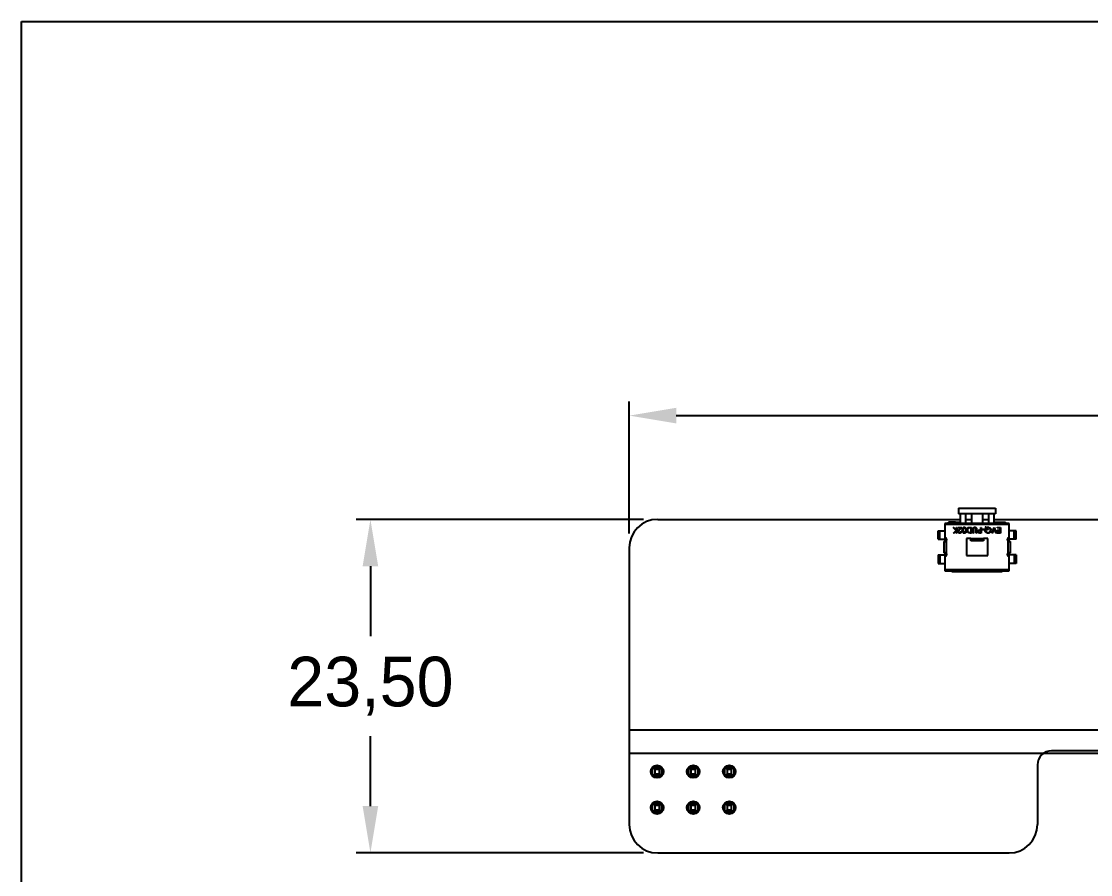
# Model space of a CAD drawing. Header units: millimetres. Extents: x -2 to 238, y 68 to 221.
# Drawn here: x -1.8 to 73.5, y 143.1 to 203.2 of the extents above; entities that cross this region are included whole.
import ezdxf

# ---------------------------------------------------------------- set-up
doc = ezdxf.new("R2010")
doc.units = ezdxf.units.MM
doc.header["$PDSIZE"] = -1
doc.linetypes.add('SLD-Solid', pattern=[0])
doc.styles.get("Standard").update_dxf_attribs({"font": 'GOTHIC.TTF'})
doc.dimstyles.new('ISO-25', dxfattribs={"dimtxt": 2.5, "dimasz": 2.5, "dimexe": 1.25, "dimexo": 0.625, "dimtad": 1, "dimtxsty": 'STANDARD', "dimcen": 2.5, "dimadec": 0, "dimazin": 0, "dimtfac": 1, "dimtmove": 0, "dimatfit": 3, "dimfxl": 1, "dimarcsym": 0})

# ---------------------------------------------------------------- blocks, each defined once
blk = doc.blocks.new('*D3')
at = {"color": 0, "lineweight": -2, "transparency": 16777216}
for p, q in [((40.992, 167.112), (40.992, 176.424)), ((129.992, 167.112), (129.992, 176.424)), ((44.294, 175.424), (126.69, 175.424))]:
    blk.add_line(p, q, dxfattribs=at)
at = {"color": 0, "transparency": 16777216}
for points in [[(44.294, 175.974), (44.294, 174.874), (40.992, 175.424)], [(126.69, 175.974), (126.69, 174.874), (129.992, 175.424)]]:
    blk.add_solid(points, dxfattribs=at)
at = {"layer": 'Defpoints', "color": 0, "transparency": 16777216}
for p in [(129.992, 175.424), (40.992, 166.112), (129.992, 166.112)]:
    blk.add_point(p, dxfattribs=at)
at = {"color": 0, "transparency": 16777216, "insert": (85.492, 178.947), "char_height": 3.5, "attachment_point": 5}
blk.add_mtext('89,00', dxfattribs=at)
blk = doc.blocks.new('*D4')
at = {"color": 0, "lineweight": -2, "transparency": 16777216}
for p, q in [((41.992, 168.112), (21.753, 168.112)), ((22.753, 164.81), (22.753, 159.885)), ((22.753, 147.914), (22.753, 152.839)), ((41.992, 144.612), (21.753, 144.612))]:
    blk.add_line(p, q, dxfattribs=at)
at = {"color": 0, "transparency": 16777216}
for points in [[(22.203, 164.81), (23.303, 164.81), (22.753, 168.112)], [(22.203, 147.914), (23.303, 147.914), (22.753, 144.612)]]:
    blk.add_solid(points, dxfattribs=at)
at = {"layer": 'Defpoints', "color": 0, "transparency": 16777216}
for p in [(42.992, 168.112), (22.753, 144.612), (42.992, 144.612)]:
    blk.add_point(p, dxfattribs=at)
at = {"color": 0, "transparency": 16777216, "insert": (22.753, 156.362), "char_height": 3.5, "attachment_point": 5}
blk.add_mtext('23,50', dxfattribs=at)

msp = doc.modelspace()

# ---------------------------------------------------------------- linework, layer by layer
at = {"color": 7, "linetype": 'SLD-Solid', "lineweight": 25}
for p, q in [((64.192, 168.912), (66.792, 168.912)), ((64.192, 168.912), (64.192, 168.512)), ((66.792, 168.912), (66.792, 168.512)), ((42.992, 168.112), (64.292, 168.112)), ((66.792, 168.512), (64.192, 168.512)), ((64.292, 168.512), (64.292, 167.832)), ((64.692, 167.832), (64.692, 168.512)), ((64.692, 168.112), (65.092, 168.112)), ((65.092, 168.512), (65.092, 167.832)), ((65.892, 167.832), (65.892, 168.512)), ((65.892, 168.112), (66.292, 168.112)), ((66.292, 168.512), (66.292, 167.832)), ((66.692, 167.832), (66.692, 168.512)), ((66.692, 168.112), (84.292, 168.112)), ((62.74, 166.712), (62.74, 167.312)), ((62.74, 167.312), (62.87, 167.312)), ((62.87, 166.712), (62.87, 167.312)), ((62.87, 167.312), (63.222, 167.312)), ((63.222, 167.832), (63.222, 167.752)), ((63.982, 167.832), (63.222, 167.832)), ((63.222, 167.752), (63.222, 166.802)), ((63.982, 167.752), (63.222, 167.752)), ((63.482, 167.832), (63.482, 167.912)), ((63.982, 167.912), (63.482, 167.912)), ((63.805, 167.552), (63.853, 167.552)), ((64.017, 167.332), (63.805, 167.552)), ((63.821, 167.152), (64.017, 167.332)), ((63.853, 167.552), (64.039, 167.359)), ((64.039, 167.304), (63.872, 167.152)), ((63.982, 167.752), (63.982, 167.912)), ((63.982, 167.912), (64.282, 167.912)), ((64.282, 167.752), (63.982, 167.752)), ((64.039, 167.359), (64.039, 167.552)), ((64.039, 167.552), (64.074, 167.552)), ((64.039, 167.152), (64.039, 167.304)), ((64.074, 167.552), (64.074, 167.152)), ((64.146, 167.552), (64.418, 167.552)), ((64.146, 167.511), (64.146, 167.552)), ((64.332, 167.511), (64.146, 167.511)), ((64.232, 167.404), (64.332, 167.511)), ((64.418, 167.552), (64.263, 167.386)), ((64.282, 167.912), (64.282, 167.752)), ((66.702, 167.832), (64.282, 167.832)), ((66.702, 167.752), (64.282, 167.752)), ((64.367, 167.275), (64.403, 167.275)), ((64.976, 167.552), (65.1, 167.552)), ((65.064, 167.511), (65.018, 167.511)), ((65.064, 167.193), (65.064, 167.511)), ((65.1, 167.552), (65.1, 167.152)), ((65.203, 167.152), (65.203, 167.394)), ((65.239, 167.392), (65.239, 167.152)), ((65.423, 167.152), (65.423, 167.392)), ((65.459, 167.394), (65.459, 167.152)), ((65.751, 167.326), (65.681, 167.327)), ((65.723, 167.367), (65.751, 167.367)), ((65.751, 167.367), (65.751, 167.552)), ((65.751, 167.552), (65.787, 167.552)), ((65.751, 167.193), (65.751, 167.326)), ((65.787, 167.552), (65.787, 167.152)), ((65.854, 167.378), (65.854, 167.419)), ((65.854, 167.419), (66.008, 167.419)), ((66.008, 167.378), (65.854, 167.378)), ((66.008, 167.419), (66.008, 167.378)), ((66.059, 167.583), (66.104, 167.583)), ((66.121, 167.507), (66.059, 167.583)), ((66.104, 167.583), (66.148, 167.528)), ((66.218, 167.388), (66.145, 167.478)), ((66.173, 167.498), (66.263, 167.388)), ((66.263, 167.388), (66.218, 167.388)), ((66.526, 167.152), (66.695, 167.552)), ((66.698, 167.467), (66.564, 167.152)), ((66.695, 167.552), (66.7, 167.552)), ((66.831, 167.152), (66.698, 167.467)), ((66.7, 167.552), (66.869, 167.152)), ((66.702, 167.912), (67.002, 167.912)), ((66.702, 167.752), (66.702, 167.912)), ((67.002, 167.752), (66.702, 167.752)), ((66.91, 167.511), (66.91, 167.552)), ((66.91, 167.552), (67.136, 167.552)), ((67.1, 167.511), (66.91, 167.511)), ((66.91, 167.357), (67.1, 167.357)), ((66.91, 167.316), (66.91, 167.357)), ((67.1, 167.316), (66.91, 167.316)), ((67.002, 167.912), (67.002, 167.752)), ((67.002, 167.912), (67.502, 167.912)), ((67.762, 167.832), (67.002, 167.832)), ((67.762, 167.752), (67.002, 167.752)), ((67.1, 167.357), (67.1, 167.511)), ((67.1, 167.193), (67.1, 167.316)), ((67.136, 167.552), (67.136, 167.152)), ((67.502, 167.832), (67.502, 167.912)), ((67.762, 167.752), (67.762, 167.832)), ((67.762, 166.802), (67.762, 167.752)), ((68.115, 167.312), (67.762, 167.312)), ((68.115, 166.712), (68.115, 167.312)), ((68.245, 167.312), (68.115, 167.312)), ((68.245, 166.712), (68.245, 167.312)), ((62.74, 166.712), (62.87, 166.712)), ((62.87, 166.712), (63.222, 166.712)), ((63.142, 166.562), (63.142, 165.762)), ((63.142, 166.562), (63.262, 166.562)), ((63.222, 166.802), (63.222, 166.562)), ((63.262, 166.802), (63.222, 166.802)), ((63.302, 166.573), (63.302, 165.751)), ((63.342, 166.722), (63.342, 166.642)), ((63.872, 167.152), (63.821, 167.152)), ((64.074, 167.152), (64.039, 167.152)), ((65.042, 166.762), (64.742, 166.762)), ((64.742, 166.762), (64.742, 165.562)), ((65.1, 167.152), (65.019, 167.152)), ((65.036, 167.193), (65.064, 167.193)), ((65.042, 166.762), (65.942, 166.762)), ((65.042, 166.602), (65.042, 166.762)), ((65.942, 166.602), (65.042, 166.602)), ((65.239, 167.152), (65.203, 167.152)), ((65.459, 167.152), (65.423, 167.152)), ((65.678, 167.193), (65.751, 167.193)), ((65.787, 167.152), (65.709, 167.152)), ((66.242, 166.762), (65.942, 166.762)), ((65.942, 166.762), (65.942, 166.602)), ((66.242, 165.562), (66.242, 166.762)), ((66.564, 167.152), (66.526, 167.152)), ((66.869, 167.152), (66.831, 167.152)), ((66.91, 167.193), (67.1, 167.193)), ((66.91, 167.152), (66.91, 167.193)), ((67.136, 167.152), (66.91, 167.152)), ((67.642, 166.642), (67.642, 166.722)), ((67.682, 165.751), (67.682, 166.573)), ((67.762, 166.802), (67.722, 166.802)), ((67.722, 166.562), (67.842, 166.562)), ((67.762, 166.562), (67.762, 166.802)), ((68.115, 166.712), (67.762, 166.712)), ((67.842, 165.762), (67.842, 166.562)), ((68.245, 166.712), (68.115, 166.712)), ((40.992, 166.112), (40.992, 146.612)), ((63.262, 165.762), (63.142, 165.762)), ((63.222, 165.762), (63.222, 165.522)), ((67.842, 165.762), (67.722, 165.762)), ((67.762, 165.522), (67.762, 165.762)), ((62.74, 165.612), (62.74, 165.012)), ((62.74, 165.612), (62.87, 165.612)), ((62.74, 165.012), (62.87, 165.012)), ((62.87, 165.612), (62.87, 165.012)), ((62.87, 165.612), (63.222, 165.612)), ((62.87, 165.012), (63.222, 165.012)), ((63.222, 165.522), (63.222, 164.572)), ((63.222, 165.522), (63.262, 165.522)), ((63.342, 165.682), (63.342, 165.602)), ((64.742, 165.562), (66.242, 165.562)), ((67.642, 165.602), (67.642, 165.682)), ((67.722, 165.522), (67.762, 165.522)), ((68.115, 165.612), (67.762, 165.612)), ((67.762, 164.572), (67.762, 165.522)), ((68.115, 165.012), (67.762, 165.012)), ((68.115, 165.612), (68.115, 165.012)), ((68.245, 165.612), (68.115, 165.612)), ((68.245, 165.012), (68.115, 165.012)), ((68.245, 165.612), (68.245, 165.012)), ((63.222, 164.572), (63.222, 164.492)), ((63.222, 164.572), (63.722, 164.572)), ((63.222, 164.492), (63.722, 164.492)), ((63.722, 164.572), (67.262, 164.572)), ((63.722, 164.412), (63.722, 164.572)), ((67.262, 164.412), (63.722, 164.412)), ((67.262, 164.572), (67.762, 164.572)), ((67.262, 164.572), (67.262, 164.412)), ((67.262, 164.492), (67.762, 164.492)), ((67.762, 164.492), (67.762, 164.572)), ((100.242, 151.812), (70.742, 151.812)), ((42.635, 150.025), (42.635, 150.66)), ((42.794, 150.501), (42.635, 150.66)), ((42.635, 150.66), (43.27, 150.66)), ((43.27, 150.66), (43.111, 150.501)), ((43.27, 150.66), (43.27, 150.025)), ((45.175, 150.025), (45.175, 150.66)), ((45.334, 150.501), (45.175, 150.66)), ((45.175, 150.66), (45.81, 150.66)), ((45.81, 150.66), (45.651, 150.501)), ((45.81, 150.66), (45.81, 150.025)), ((47.715, 150.025), (47.715, 150.66)), ((47.874, 150.501), (47.715, 150.66)), ((47.715, 150.66), (48.35, 150.66)), ((48.35, 150.66), (48.191, 150.501)), ((48.35, 150.66), (48.35, 150.025)), ((69.742, 150.812), (69.742, 146.612)), ((42.635, 150.025), (42.794, 150.183)), ((43.27, 150.025), (42.635, 150.025)), ((42.794, 150.501), (42.794, 150.183)), ((43.111, 150.501), (42.794, 150.501)), ((42.794, 150.183), (43.111, 150.183)), ((43.111, 150.183), (43.111, 150.501)), ((43.111, 150.183), (43.27, 150.025)), ((45.175, 150.025), (45.334, 150.183)), ((45.81, 150.025), (45.175, 150.025)), ((45.334, 150.501), (45.334, 150.183)), ((45.651, 150.501), (45.334, 150.501)), ((45.334, 150.183), (45.651, 150.183)), ((45.651, 150.183), (45.651, 150.501)), ((45.651, 150.183), (45.81, 150.025)), ((47.715, 150.025), (47.874, 150.183)), ((48.35, 150.025), (47.715, 150.025)), ((47.874, 150.501), (47.874, 150.183)), ((48.191, 150.501), (47.874, 150.501)), ((47.874, 150.183), (48.191, 150.183)), ((48.191, 150.183), (48.191, 150.501)), ((48.191, 150.183), (48.35, 150.025)), ((42.635, 148.12), (43.27, 148.12)), ((42.794, 147.961), (42.635, 148.12)), ((42.635, 147.485), (42.635, 148.12)), ((42.635, 147.485), (42.794, 147.643)), ((43.111, 147.961), (42.794, 147.961)), ((42.794, 147.961), (42.794, 147.643)), ((42.794, 147.643), (43.111, 147.643)), ((43.27, 148.12), (43.111, 147.961)), ((43.111, 147.643), (43.111, 147.961)), ((43.111, 147.643), (43.27, 147.485)), ((43.27, 148.12), (43.27, 147.485)), ((45.175, 148.12), (45.81, 148.12)), ((45.334, 147.961), (45.175, 148.12)), ((45.175, 147.485), (45.175, 148.12)), ((45.175, 147.485), (45.334, 147.643)), ((45.651, 147.961), (45.334, 147.961)), ((45.334, 147.961), (45.334, 147.643)), ((45.334, 147.643), (45.651, 147.643)), ((45.81, 148.12), (45.651, 147.961)), ((45.651, 147.643), (45.651, 147.961)), ((45.651, 147.643), (45.81, 147.485)), ((45.81, 148.12), (45.81, 147.485)), ((47.715, 148.12), (48.35, 148.12)), ((47.874, 147.961), (47.715, 148.12)), ((47.715, 147.485), (47.715, 148.12)), ((47.715, 147.485), (47.874, 147.643)), ((47.874, 147.961), (47.874, 147.643)), ((48.191, 147.961), (47.874, 147.961)), ((47.874, 147.643), (48.191, 147.643)), ((48.35, 148.12), (48.191, 147.961)), ((48.191, 147.643), (48.191, 147.961)), ((48.191, 147.643), (48.35, 147.485)), ((48.35, 148.12), (48.35, 147.485)), ((43.27, 147.485), (42.635, 147.485)), ((45.81, 147.485), (45.175, 147.485)), ((48.35, 147.485), (47.715, 147.485)), ((42.992, 144.612), (67.742, 144.612))]:
    msp.add_line(p, q, dxfattribs=at)
at = {"color": 1, "linetype": 'SLD-Solid', "lineweight": 25}
for p, q in [((129.992, 153.262), (40.992, 153.262)), ((129.992, 151.612), (40.992, 151.612))]:
    msp.add_line(p, q, dxfattribs=at)
at = {"color": 3}
msp.add_lwpolyline([(-1.834, 203.202), (237.625, 203.202), (237.625, 68.301), (-1.834, 68.301)], close=True, dxfattribs=at)
at = {"color": 7, "linetype": 'SLD-Solid', "lineweight": 25}
for centre in [(42.952, 150.342), (45.492, 150.342), (48.032, 150.342), (42.952, 147.802), (45.492, 147.802), (48.032, 147.802)]:
    msp.add_circle(centre, 0.45, dxfattribs=at)
for centre, radius, start, end in [((42.992, 166.112), 2, 90, 180), ((63.262, 166.722), 0.08, 0, 90), ((63.262, 166.642), 0.08, 300, 0), ((67.722, 166.722), 0.08, 90, 180), ((67.722, 166.642), 0.08, 180, 240), ((63.262, 165.682), 0.08, 0, 60), ((67.722, 165.682), 0.08, 120, 180), ((63.262, 165.602), 0.08, 270, 0), ((67.722, 165.602), 0.08, 180, 270), ((70.742, 150.812), 1, 90, 180), ((42.992, 146.612), 2, 180, 270), ((67.742, 146.612), 2, 270, 0)]:
    msp.add_arc(centre, radius, start, end, dxfattribs=at)
for points, knots in [([(64.151, 167.261), (64.153, 167.277), (64.156, 167.308), (64.188, 167.356), (64.216, 167.386), (64.232, 167.404)], [0, 0, 0, 0, 0.279289, 0.559155, 1, 1, 1, 1]), ([(64.272, 167.142), (64.254, 167.143), (64.219, 167.147), (64.179, 167.179), (64.155, 167.219), (64.153, 167.247), (64.151, 167.261)], [0, 0, 0, 0, 0.279892, 0.559228, 0.779583, 1, 1, 1, 1]), ([(64.263, 167.386), (64.244, 167.367), (64.217, 167.339), (64.19, 167.297), (64.188, 167.275), (64.187, 167.264)], [0, 0, 0, 0, 0.560718, 0.780533, 1, 1, 1, 1]), ([(64.187, 167.264), (64.189, 167.252), (64.192, 167.227), (64.217, 167.201), (64.245, 167.185), (64.264, 167.184), (64.274, 167.183)], [0, 0, 0, 0, 0.279126, 0.558984, 0.779355, 1, 1, 1, 1]), ([(64.403, 167.275), (64.4, 167.256), (64.396, 167.217), (64.362, 167.172), (64.318, 167.146), (64.288, 167.143), (64.272, 167.142)], [0, 0, 0, 0, 0.2800263, 0.5595153, 0.7796674, 1, 1, 1, 1]), ([(64.274, 167.183), (64.288, 167.184), (64.315, 167.187), (64.346, 167.212), (64.362, 167.243), (64.365, 167.264), (64.367, 167.275)], [0, 0, 0, 0, 0.279703, 0.558854, 0.779179, 1, 1, 1, 1]), ([(64.454, 167.352), (64.456, 167.4), (64.46, 167.472), (64.514, 167.538), (64.557, 167.559), (64.58, 167.561), (64.592, 167.562)], [0, 0, 0, 0, 0.499406, 0.748743, 0.874372, 1, 1, 1, 1]), ([(64.592, 167.142), (64.58, 167.143), (64.557, 167.145), (64.514, 167.165), (64.46, 167.232), (64.456, 167.304), (64.454, 167.352)], [0, 0, 0, 0, 0.125602, 0.251198, 0.50058, 1, 1, 1, 1]), ([(64.505, 167.453), (64.5, 167.434), (64.491, 167.401), (64.49, 167.367), (64.49, 167.352)], [0, 0, 0, 0, 0.559604, 1, 1, 1, 1]), ([(64.49, 167.352), (64.491, 167.315), (64.494, 167.259), (64.531, 167.204), (64.563, 167.186), (64.582, 167.184), (64.591, 167.183)], [0, 0, 0, 0, 0.500069, 0.749021, 0.874596, 1, 1, 1, 1]), ([(64.591, 167.521), (64.58, 167.52), (64.558, 167.517), (64.524, 167.494), (64.512, 167.468), (64.505, 167.453)], [0, 0, 0, 0, 0.280259, 0.560786, 1, 1, 1, 1]), ([(64.69, 167.352), (64.69, 167.389), (64.689, 167.445), (64.651, 167.5), (64.618, 167.518), (64.6, 167.52), (64.591, 167.521)], [0, 0, 0, 0, 0.500293, 0.749087, 0.874612, 1, 1, 1, 1]), ([(64.591, 167.183), (64.6, 167.184), (64.618, 167.186), (64.643, 167.2), (64.662, 167.219), (64.689, 167.268), (64.689, 167.315), (64.69, 167.352)], [0, 0, 0, 0, 0.125137, 0.250418, 0.375516, 0.500847, 1, 1, 1, 1]), ([(64.592, 167.562), (64.604, 167.561), (64.627, 167.559), (64.669, 167.538), (64.722, 167.471), (64.724, 167.4), (64.726, 167.352)], [0, 0, 0, 0, 0.12555, 0.251091, 0.50025, 1, 1, 1, 1]), ([(64.726, 167.352), (64.724, 167.304), (64.722, 167.245), (64.685, 167.185), (64.659, 167.161), (64.627, 167.145), (64.604, 167.143), (64.592, 167.142)], [0, 0, 0, 0, 0.498702, 0.624178, 0.749468, 0.874748, 1, 1, 1, 1]), ([(64.772, 167.357), (64.775, 167.387), (64.781, 167.447), (64.832, 167.519), (64.905, 167.55), (64.952, 167.551), (64.976, 167.552)], [0, 0, 0, 0, 0.280122, 0.559243, 0.778833, 1, 1, 1, 1]), ([(64.892, 167.166), (64.872, 167.176), (64.831, 167.196), (64.782, 167.263), (64.776, 167.322), (64.772, 167.357)], [0, 0, 0, 0, 0.280263, 0.560715, 1, 1, 1, 1]), ([(64.904, 167.501), (64.888, 167.494), (64.856, 167.48), (64.816, 167.429), (64.811, 167.384), (64.808, 167.357)], [0, 0, 0, 0, 0.2805367, 0.5610155, 1, 1, 1, 1]), ([(64.808, 167.357), (64.809, 167.338), (64.812, 167.301), (64.836, 167.254), (64.872, 167.22), (64.899, 167.21), (64.913, 167.204)], [0, 0, 0, 0, 0.28018, 0.559764, 0.779795, 1, 1, 1, 1]), ([(65.018, 167.511), (64.997, 167.511), (64.958, 167.511), (64.921, 167.504), (64.904, 167.501)], [0, 0, 0, 0, 0.560418, 1, 1, 1, 1]), ([(65.203, 167.394), (65.203, 167.416), (65.204, 167.46), (65.228, 167.519), (65.274, 167.557), (65.309, 167.56), (65.327, 167.562)], [0, 0, 0, 0, 0.281656, 0.560111, 0.780077, 1, 1, 1, 1]), ([(65.243, 167.454), (65.241, 167.442), (65.238, 167.422), (65.238, 167.401), (65.239, 167.392)], [0, 0, 0, 0, 0.55963, 1, 1, 1, 1]), ([(65.329, 167.521), (65.318, 167.52), (65.296, 167.518), (65.269, 167.501), (65.251, 167.479), (65.245, 167.462), (65.243, 167.454)], [0, 0, 0, 0, 0.2797862, 0.559374, 0.7795684, 1, 1, 1, 1]), ([(65.327, 167.562), (65.342, 167.561), (65.372, 167.559), (65.411, 167.539), (65.439, 167.511), (65.448, 167.489), (65.452, 167.478)], [0, 0, 0, 0, 0.280213, 0.559915, 0.779956, 1, 1, 1, 1]), ([(65.422, 167.445), (65.419, 167.457), (65.414, 167.482), (65.38, 167.513), (65.348, 167.518), (65.329, 167.521)], [0, 0, 0, 0, 0.281054, 0.560824, 1, 1, 1, 1]), ([(65.423, 167.392), (65.423, 167.402), (65.423, 167.419), (65.422, 167.437), (65.422, 167.445)], [0, 0, 0, 0, 0.5601248, 1, 1, 1, 1]), ([(65.452, 167.478), (65.454, 167.462), (65.459, 167.434), (65.459, 167.406), (65.459, 167.394)], [0, 0, 0, 0, 0.559503, 1, 1, 1, 1]), ([(65.541, 167.259), (65.542, 167.273), (65.544, 167.299), (65.564, 167.331), (65.591, 167.352), (65.611, 167.358), (65.621, 167.361)], [0, 0, 0, 0, 0.2801, 0.559326, 0.779461, 1, 1, 1, 1]), ([(65.618, 167.158), (65.606, 167.162), (65.581, 167.171), (65.556, 167.198), (65.543, 167.229), (65.542, 167.249), (65.541, 167.259)], [0, 0, 0, 0, 0.279713, 0.559389, 0.779507, 1, 1, 1, 1]), ([(65.681, 167.327), (65.657, 167.327), (65.626, 167.327), (65.597, 167.307), (65.582, 167.289), (65.579, 167.271), (65.577, 167.259)], [0, 0, 0, 0, 0.499722, 0.625355, 0.751083, 1, 1, 1, 1]), ([(65.577, 167.259), (65.579, 167.248), (65.582, 167.231), (65.596, 167.213), (65.625, 167.192), (65.654, 167.193), (65.678, 167.193)], [0, 0, 0, 0, 0.24897, 0.374725, 0.500385, 1, 1, 1, 1]), ([(65.621, 167.361), (65.64, 167.363), (65.674, 167.367), (65.708, 167.367), (65.723, 167.367)], [0, 0, 0, 0, 0.5596986, 1, 1, 1, 1]), ([(66.054, 167.352), (66.057, 167.385), (66.064, 167.444), (66.103, 167.488), (66.121, 167.507)], [0, 0, 0, 0, 0.559041, 1, 1, 1, 1]), ([(66.265, 167.142), (66.233, 167.145), (66.171, 167.152), (66.102, 167.209), (66.06, 167.279), (66.056, 167.328), (66.054, 167.352)], [0, 0, 0, 0, 0.279647, 0.5592994, 0.7795359, 1, 1, 1, 1]), ([(66.145, 167.478), (66.127, 167.457), (66.096, 167.42), (66.092, 167.373), (66.09, 167.351)], [0, 0, 0, 0, 0.559297, 1, 1, 1, 1]), ([(66.09, 167.351), (66.093, 167.326), (66.099, 167.275), (66.148, 167.221), (66.205, 167.189), (66.245, 167.185), (66.264, 167.183)], [0, 0, 0, 0, 0.279456, 0.558874, 0.779513, 1, 1, 1, 1]), ([(66.148, 167.528), (66.168, 167.539), (66.204, 167.559), (66.245, 167.561), (66.263, 167.562)], [0, 0, 0, 0, 0.5596614, 1, 1, 1, 1]), ([(66.262, 167.521), (66.244, 167.52), (66.213, 167.518), (66.185, 167.504), (66.173, 167.498)], [0, 0, 0, 0, 0.559839, 1, 1, 1, 1]), ([(66.439, 167.354), (66.435, 167.379), (66.429, 167.43), (66.379, 167.484), (66.322, 167.516), (66.282, 167.52), (66.262, 167.521)], [0, 0, 0, 0, 0.27931, 0.558979, 0.779417, 1, 1, 1, 1]), ([(66.263, 167.562), (66.294, 167.559), (66.356, 167.552), (66.425, 167.495), (66.468, 167.427), (66.472, 167.378), (66.474, 167.354)], [0, 0, 0, 0, 0.279688, 0.559369, 0.779633, 1, 1, 1, 1]), ([(66.264, 167.183), (66.29, 167.186), (66.34, 167.192), (66.398, 167.237), (66.433, 167.294), (66.437, 167.334), (66.439, 167.354)], [0, 0, 0, 0, 0.279709, 0.559357, 0.77964, 1, 1, 1, 1]), ([(66.474, 167.354), (66.471, 167.323), (66.463, 167.261), (66.408, 167.19), (66.338, 167.149), (66.289, 167.144), (66.265, 167.142)], [0, 0, 0, 0, 0.279683, 0.559259, 0.7796, 1, 1, 1, 1]), ([(63.302, 166.573), (63.295, 166.569), (63.282, 166.563), (63.268, 166.562), (63.262, 166.562)], [0, 0, 0, 0, 0.584455, 1, 1, 1, 1]), ([(65.019, 167.152), (64.995, 167.152), (64.952, 167.152), (64.911, 167.162), (64.892, 167.166)], [0, 0, 0, 0, 0.560442, 1, 1, 1, 1]), ([(64.913, 167.204), (64.936, 167.2), (64.977, 167.193), (65.018, 167.193), (65.036, 167.193)], [0, 0, 0, 0, 0.559541, 1, 1, 1, 1]), ([(65.709, 167.152), (65.692, 167.152), (65.661, 167.152), (65.631, 167.156), (65.618, 167.158)], [0, 0, 0, 0, 0.560311, 1, 1, 1, 1]), ([(67.722, 166.562), (67.714, 166.563), (67.7, 166.564), (67.688, 166.57), (67.682, 166.573)], [0, 0, 0, 0, 0.584464, 1, 1, 1, 1]), ([(63.262, 165.762), (63.271, 165.761), (63.284, 165.76), (63.297, 165.754), (63.302, 165.751)], [0, 0, 0, 0, 0.584446, 1, 1, 1, 1]), ([(67.682, 165.751), (67.69, 165.755), (67.703, 165.761), (67.717, 165.762), (67.722, 165.762)], [0, 0, 0, 0, 0.58443, 1, 1, 1, 1])]:
    msp.add_open_spline(points, degree=3, knots=knots, dxfattribs=at)

# ---------------------------------------------------------------- dimensions: what is measured, and where the dimension line sits
at = {"color": 2}
dim = msp.add_linear_dim(base=(129.992, 175.424), p1=(40.992, 166.112), p2=(129.992, 166.112), dimstyle='ISO-25', override={"dimtxt": 3.5, "dimasz": 3.302, "dimexe": 1, "dimexo": 1, "dimgap": 1.524, "dimtih": 1, "dimtoh": 1, "dimzin": 1, "dimadec": 2, "dimtzin": 1}, dxfattribs=at)
dim.commit()
dim.dimension.update_dxf_attribs({"geometry": '*D3', "text_midpoint": (85.492, 178.947)})
dim = msp.add_linear_dim(base=(22.753, 144.612), p1=(42.992, 168.112), p2=(42.992, 144.612), angle=90, dimstyle='ISO-25', override={"dimtxt": 3.5, "dimasz": 3.302, "dimexe": 1, "dimexo": 1, "dimgap": 1.524, "dimtih": 1, "dimtoh": 1, "dimzin": 1, "dimadec": 2, "dimtzin": 1}, dxfattribs=at)
dim.commit()
dim.dimension.update_dxf_attribs({"geometry": '*D4', "text_midpoint": (22.753, 156.362)})

doc.saveas('drawing.dxf')
